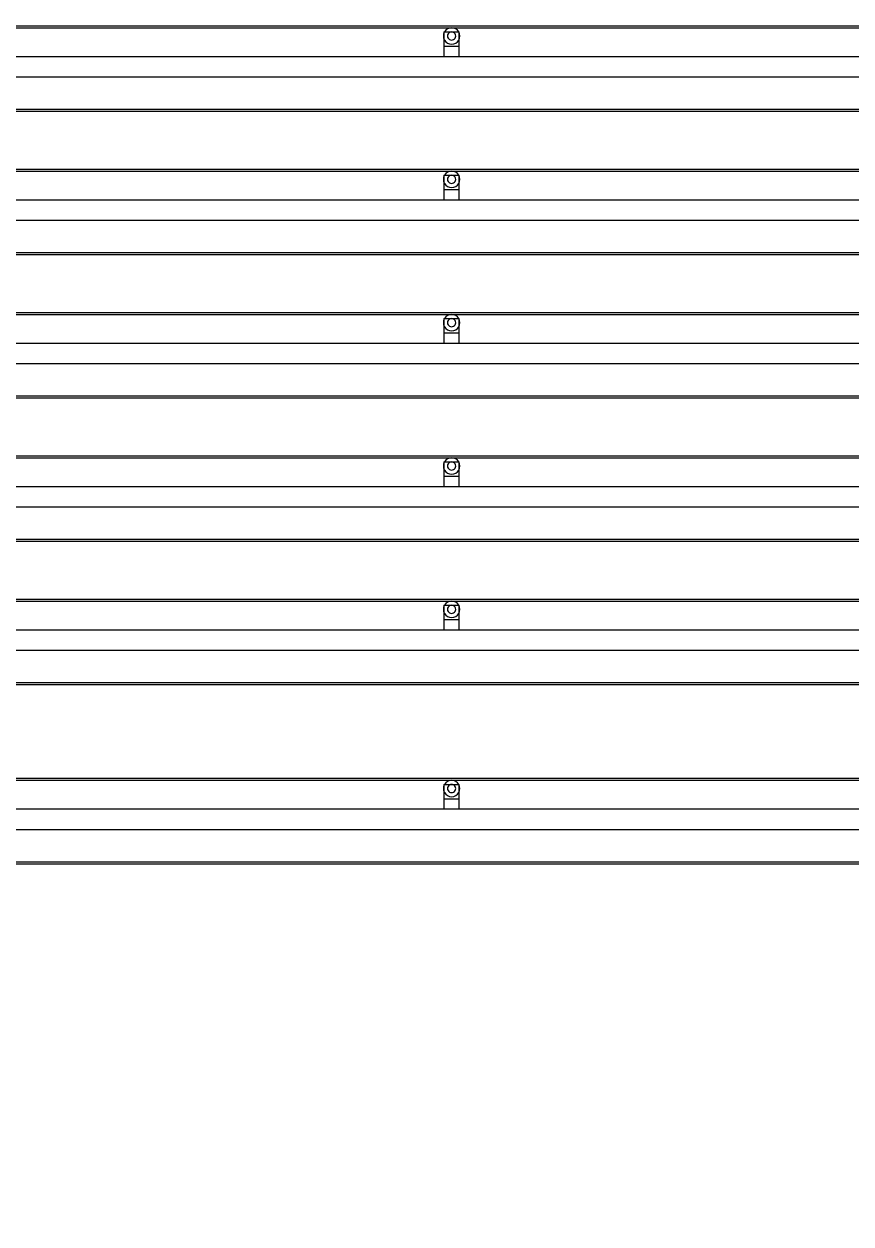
# Model space of a CAD drawing. Header units: millimetres. Extents: x -191664 to 191490, y -197311 to 10263.
# Drawn here: x 16725 to 18340, y -178761 to -176416 of the extents above; entities that cross this region are included whole.
import ezdxf

# ---------------------------------------------------------------- set-up
doc = ezdxf.new("R2010")
doc.units = ezdxf.units.MM
doc.layers.add('R15_COTAS_TRANSPORTE_P', color=1, linetype='Continuous', lineweight=0)
doc.layers.add('R15_SECADO_6_PISOS_P', color=3, linetype='Continuous', lineweight=0)
doc.dimstyles.new('PLANTA_20', dxfattribs={"dimtxt": 50, "dimasz": 30, "dimexe": 30, "dimexo": 16, "dimgap": 20, "dimtad": 1, "dimtih": 1, "dimtoh": 1, "dimdec": 1, "dimzin": 0, "dimdsep": 46, "dimcen": 0.09, "dimadec": 0, "dimazin": 0, "dimtfac": 1, "dimtdec": 4, "dimtofl": 0, "dimtmove": 0, "dimatfit": 3, "dimfxl": 1, "dimtolj": 1, "dimtzin": 0, "dimarcsym": 0})

# ---------------------------------------------------------------- blocks, each defined once
blk = doc.blocks.new('*D133')
at = {"layer": 'Defpoints', "color": 0, "transparency": 16777216}
for p in [(439.7, -194148), (217.9, -194406.1), (-500, -194490), (-500, -194490), (500, -194490)]:
    blk.add_point(p, dxfattribs=at)
at = {"layer": 'R15_COTAS_TRANSPORTE_P', "color": 0, "lineweight": -2, "transparency": 16777216}
blk.add_arc((-500, -194490), 722.8, 2.3783, 17.6217, dxfattribs=at)
at = {"layer": 'R15_COTAS_TRANSPORTE_P', "color": 0, "transparency": 16777216}
for points in [[(184.1, -194272.8), (193.6, -194269.6), (179.2, -194242.8)], [(227.1, -194459.9), (217.2, -194460.1), (222.8, -194490)]]:
    blk.add_solid(points, dxfattribs=at)

msp = doc.modelspace()

# ---------------------------------------------------------------- linework, layer by layer
at = {"layer": 'R15_SECADO_6_PISOS_P', "color": 8, "true_color": 0x727f77}
for p, q in [((450, -176420), (19550, -176420)), ((450, -176424), (19550, -176424)), ((450, -176700), (19550, -176700)), ((450, -176704), (19550, -176704)), ((450, -176980), (19550, -176980)), ((450, -176984), (19550, -176984)), ((450, -177260), (19550, -177260)), ((450, -177264), (19550, -177264)), ((450, -177540), (19550, -177540)), ((450, -177544), (19550, -177544)), ((450, -177890), (19550, -177890)), ((450, -177894), (19550, -177894))]:
    msp.add_line(p, q, dxfattribs=at)
at = {"layer": 'R15_SECADO_6_PISOS_P', "color": 253, "true_color": 0xa4b0b5}
for p, q in [((17552, -176426.14), (17548.69, -176428.69)), ((17555.86, -176424.55), (17552, -176426.14)), ((17560, -176424), (17555.86, -176424.55)), ((17564.14, -176424.55), (17560, -176424)), ((17568, -176426.14), (17564.14, -176424.55)), ((17571.31, -176428.69), (17568, -176426.14)), ((17544.55, -176435.86), (17544, -176440)), ((17544, -176440), (17544.55, -176444.14)), ((17546.14, -176432), (17544.55, -176435.86)), ((17544.55, -176444.14), (17546.14, -176448)), ((17548.69, -176428.69), (17546.14, -176432)), ((17546.14, -176448), (17548.69, -176451.31)), ((17552.27, -176437.93), (17552, -176440)), ((17552, -176440), (17552.27, -176442.07)), ((17553.07, -176436), (17552.27, -176437.93)), ((17552.27, -176442.07), (17553.07, -176444)), ((17554.34, -176434.34), (17553.07, -176436)), ((17553.07, -176444), (17554.34, -176445.66)), ((17556, -176433.07), (17554.34, -176434.34)), ((17554.34, -176445.66), (17556, -176446.93)), ((17557.93, -176432.27), (17556, -176433.07)), ((17556, -176446.93), (17557.93, -176447.73)), ((17560, -176432), (17557.93, -176432.27)), ((17557.93, -176447.73), (17560, -176448)), ((17562.07, -176432.27), (17560, -176432)), ((17560, -176448), (17562.07, -176447.73)), ((17564, -176433.07), (17562.07, -176432.27)), ((17562.07, -176447.73), (17564, -176446.93)), ((17565.66, -176434.34), (17564, -176433.07)), ((17564, -176446.93), (17565.66, -176445.66)), ((17566.93, -176436), (17565.66, -176434.34)), ((17565.66, -176445.66), (17566.93, -176444)), ((17567.73, -176437.93), (17566.93, -176436)), ((17566.93, -176444), (17567.73, -176442.07)), ((17568, -176440), (17567.73, -176437.93)), ((17567.73, -176442.07), (17568, -176440)), ((17573.86, -176432), (17571.31, -176428.69)), ((17571.31, -176451.31), (17573.86, -176448)), ((17575.45, -176435.86), (17573.86, -176432)), ((17573.86, -176448), (17575.45, -176444.14)), ((17576, -176440), (17575.45, -176435.86)), ((17575.45, -176444.14), (17576, -176440)), ((17548.69, -176451.31), (17552, -176453.86)), ((17552, -176453.86), (17555.86, -176455.45)), ((17555.86, -176455.45), (17560, -176456)), ((17560, -176456), (17564.14, -176455.45)), ((17564.14, -176455.45), (17568, -176453.86)), ((17568, -176453.86), (17571.31, -176451.31)), ((17552, -176706.14), (17548.69, -176708.69)), ((17555.86, -176704.55), (17552, -176706.14)), ((17560, -176704), (17555.86, -176704.55)), ((17564.14, -176704.55), (17560, -176704)), ((17568, -176706.14), (17564.14, -176704.55)), ((17571.31, -176708.69), (17568, -176706.14)), ((17544.55, -176715.86), (17544, -176720)), ((17544, -176720), (17544.55, -176724.14)), ((17546.14, -176712), (17544.55, -176715.86)), ((17544.55, -176724.14), (17546.14, -176728)), ((17548.69, -176708.69), (17546.14, -176712)), ((17546.14, -176728), (17548.69, -176731.31)), ((17552.27, -176717.93), (17552, -176720)), ((17552, -176720), (17552.27, -176722.07)), ((17553.07, -176716), (17552.27, -176717.93)), ((17552.27, -176722.07), (17553.07, -176724)), ((17554.34, -176714.34), (17553.07, -176716)), ((17553.07, -176724), (17554.34, -176725.66)), ((17556, -176713.07), (17554.34, -176714.34)), ((17554.34, -176725.66), (17556, -176726.93)), ((17557.93, -176712.27), (17556, -176713.07)), ((17556, -176726.93), (17557.93, -176727.73)), ((17560, -176712), (17557.93, -176712.27)), ((17557.93, -176727.73), (17560, -176728)), ((17562.07, -176712.27), (17560, -176712)), ((17560, -176728), (17562.07, -176727.73)), ((17564, -176713.07), (17562.07, -176712.27)), ((17562.07, -176727.73), (17564, -176726.93)), ((17565.66, -176714.34), (17564, -176713.07)), ((17564, -176726.93), (17565.66, -176725.66)), ((17566.93, -176716), (17565.66, -176714.34)), ((17565.66, -176725.66), (17566.93, -176724)), ((17567.73, -176717.93), (17566.93, -176716)), ((17566.93, -176724), (17567.73, -176722.07)), ((17568, -176720), (17567.73, -176717.93)), ((17567.73, -176722.07), (17568, -176720)), ((17573.86, -176712), (17571.31, -176708.69)), ((17571.31, -176731.31), (17573.86, -176728)), ((17575.45, -176715.86), (17573.86, -176712)), ((17573.86, -176728), (17575.45, -176724.14)), ((17576, -176720), (17575.45, -176715.86)), ((17575.45, -176724.14), (17576, -176720)), ((17548.69, -176731.31), (17552, -176733.86)), ((17552, -176733.86), (17555.86, -176735.45)), ((17555.86, -176735.45), (17560, -176736)), ((17560, -176736), (17564.14, -176735.45)), ((17564.14, -176735.45), (17568, -176733.86)), ((17568, -176733.86), (17571.31, -176731.31)), ((17548.69, -176988.69), (17546.14, -176992)), ((17552, -176986.14), (17548.69, -176988.69)), ((17555.86, -176984.55), (17552, -176986.14)), ((17560, -176984), (17555.86, -176984.55)), ((17564.14, -176984.55), (17560, -176984)), ((17568, -176986.14), (17564.14, -176984.55)), ((17571.31, -176988.69), (17568, -176986.14)), ((17573.86, -176992), (17571.31, -176988.69)), ((17544.55, -176995.86), (17544, -177000)), ((17544, -177000), (17544.55, -177004.14)), ((17546.14, -176992), (17544.55, -176995.86)), ((17544.55, -177004.14), (17546.14, -177008)), ((17546.14, -177008), (17548.69, -177011.31)), ((17548.69, -177011.31), (17552, -177013.86)), ((17552.27, -176997.93), (17552, -177000)), ((17552, -177000), (17552.27, -177002.07)), ((17553.07, -176996), (17552.27, -176997.93)), ((17552.27, -177002.07), (17553.07, -177004)), ((17554.34, -176994.34), (17553.07, -176996)), ((17553.07, -177004), (17554.34, -177005.66)), ((17556, -176993.07), (17554.34, -176994.34)), ((17554.34, -177005.66), (17556, -177006.93)), ((17557.93, -176992.27), (17556, -176993.07)), ((17556, -177006.93), (17557.93, -177007.73)), ((17560, -176992), (17557.93, -176992.27)), ((17557.93, -177007.73), (17560, -177008)), ((17562.07, -176992.27), (17560, -176992)), ((17560, -177008), (17562.07, -177007.73)), ((17564, -176993.07), (17562.07, -176992.27)), ((17562.07, -177007.73), (17564, -177006.93)), ((17565.66, -176994.34), (17564, -176993.07)), ((17564, -177006.93), (17565.66, -177005.66)), ((17566.93, -176996), (17565.66, -176994.34)), ((17565.66, -177005.66), (17566.93, -177004)), ((17567.73, -176997.93), (17566.93, -176996)), ((17566.93, -177004), (17567.73, -177002.07)), ((17568, -177000), (17567.73, -176997.93)), ((17567.73, -177002.07), (17568, -177000)), ((17568, -177013.86), (17571.31, -177011.31)), ((17571.31, -177011.31), (17573.86, -177008)), ((17575.45, -176995.86), (17573.86, -176992)), ((17573.86, -177008), (17575.45, -177004.14)), ((17576, -177000), (17575.45, -176995.86)), ((17575.45, -177004.14), (17576, -177000)), ((17552, -177013.86), (17555.86, -177015.45)), ((17555.86, -177015.45), (17560, -177016)), ((17560, -177016), (17564.14, -177015.45)), ((17564.14, -177015.45), (17568, -177013.86)), ((17548.69, -177268.69), (17546.14, -177272)), ((17552, -177266.14), (17548.69, -177268.69)), ((17555.86, -177264.55), (17552, -177266.14)), ((17560, -177264), (17555.86, -177264.55)), ((17564.14, -177264.55), (17560, -177264)), ((17568, -177266.14), (17564.14, -177264.55)), ((17571.31, -177268.69), (17568, -177266.14)), ((17573.86, -177272), (17571.31, -177268.69)), ((17544.55, -177275.86), (17544, -177280)), ((17544, -177280), (17544.55, -177284.14)), ((17546.14, -177272), (17544.55, -177275.86)), ((17544.55, -177284.14), (17546.14, -177288)), ((17546.14, -177288), (17548.69, -177291.31)), ((17548.69, -177291.31), (17552, -177293.86)), ((17552.27, -177277.93), (17552, -177280)), ((17552, -177280), (17552.27, -177282.07)), ((17553.07, -177276), (17552.27, -177277.93)), ((17552.27, -177282.07), (17553.07, -177284)), ((17554.34, -177274.34), (17553.07, -177276)), ((17553.07, -177284), (17554.34, -177285.66)), ((17556, -177273.07), (17554.34, -177274.34)), ((17554.34, -177285.66), (17556, -177286.93)), ((17557.93, -177272.27), (17556, -177273.07)), ((17556, -177286.93), (17557.93, -177287.73)), ((17560, -177272), (17557.93, -177272.27)), ((17557.93, -177287.73), (17560, -177288)), ((17562.07, -177272.27), (17560, -177272)), ((17560, -177288), (17562.07, -177287.73)), ((17564, -177273.07), (17562.07, -177272.27)), ((17562.07, -177287.73), (17564, -177286.93)), ((17565.66, -177274.34), (17564, -177273.07)), ((17564, -177286.93), (17565.66, -177285.66)), ((17566.93, -177276), (17565.66, -177274.34)), ((17565.66, -177285.66), (17566.93, -177284)), ((17567.73, -177277.93), (17566.93, -177276)), ((17566.93, -177284), (17567.73, -177282.07)), ((17568, -177280), (17567.73, -177277.93)), ((17567.73, -177282.07), (17568, -177280)), ((17568, -177293.86), (17571.31, -177291.31)), ((17571.31, -177291.31), (17573.86, -177288)), ((17575.45, -177275.86), (17573.86, -177272)), ((17573.86, -177288), (17575.45, -177284.14)), ((17576, -177280), (17575.45, -177275.86)), ((17575.45, -177284.14), (17576, -177280)), ((17552, -177293.86), (17555.86, -177295.45)), ((17555.86, -177295.45), (17560, -177296)), ((17560, -177296), (17564.14, -177295.45)), ((17564.14, -177295.45), (17568, -177293.86)), ((17548.69, -177548.69), (17546.14, -177552)), ((17552, -177546.14), (17548.69, -177548.69)), ((17555.86, -177544.55), (17552, -177546.14)), ((17560, -177544), (17555.86, -177544.55)), ((17564.14, -177544.55), (17560, -177544)), ((17568, -177546.14), (17564.14, -177544.55)), ((17571.31, -177548.69), (17568, -177546.14)), ((17573.86, -177552), (17571.31, -177548.69)), ((17544.55, -177555.86), (17544, -177560)), ((17544, -177560), (17544.55, -177564.14)), ((17546.14, -177552), (17544.55, -177555.86)), ((17544.55, -177564.14), (17546.14, -177568)), ((17546.14, -177568), (17548.69, -177571.31)), ((17548.69, -177571.31), (17552, -177573.86)), ((17552.27, -177557.93), (17552, -177560)), ((17552, -177560), (17552.27, -177562.07)), ((17552, -177573.86), (17555.86, -177575.45)), ((17553.07, -177556), (17552.27, -177557.93)), ((17552.27, -177562.07), (17553.07, -177564)), ((17554.34, -177554.34), (17553.07, -177556)), ((17553.07, -177564), (17554.34, -177565.66)), ((17556, -177553.07), (17554.34, -177554.34)), ((17554.34, -177565.66), (17556, -177566.93)), ((17557.93, -177552.27), (17556, -177553.07)), ((17556, -177566.93), (17557.93, -177567.73)), ((17560, -177552), (17557.93, -177552.27)), ((17557.93, -177567.73), (17560, -177568)), ((17562.07, -177552.27), (17560, -177552)), ((17560, -177568), (17562.07, -177567.73)), ((17564, -177553.07), (17562.07, -177552.27)), ((17562.07, -177567.73), (17564, -177566.93)), ((17565.66, -177554.34), (17564, -177553.07)), ((17564, -177566.93), (17565.66, -177565.66)), ((17564.14, -177575.45), (17568, -177573.86)), ((17566.93, -177556), (17565.66, -177554.34)), ((17565.66, -177565.66), (17566.93, -177564)), ((17567.73, -177557.93), (17566.93, -177556)), ((17566.93, -177564), (17567.73, -177562.07)), ((17568, -177560), (17567.73, -177557.93)), ((17567.73, -177562.07), (17568, -177560)), ((17568, -177573.86), (17571.31, -177571.31)), ((17571.31, -177571.31), (17573.86, -177568)), ((17575.45, -177555.86), (17573.86, -177552)), ((17573.86, -177568), (17575.45, -177564.14)), ((17576, -177560), (17575.45, -177555.86)), ((17575.45, -177564.14), (17576, -177560)), ((17555.86, -177575.45), (17560, -177576)), ((17560, -177576), (17564.14, -177575.45)), ((17546.14, -177902), (17544.55, -177905.86)), ((17548.69, -177898.69), (17546.14, -177902)), ((17552, -177896.14), (17548.69, -177898.69)), ((17555.86, -177894.55), (17552, -177896.14)), ((17556, -177903.07), (17554.34, -177904.34)), ((17560, -177894), (17555.86, -177894.55)), ((17557.93, -177902.27), (17556, -177903.07)), ((17560, -177902), (17557.93, -177902.27)), ((17564.14, -177894.55), (17560, -177894)), ((17562.07, -177902.27), (17560, -177902)), ((17564, -177903.07), (17562.07, -177902.27)), ((17565.66, -177904.34), (17564, -177903.07)), ((17568, -177896.14), (17564.14, -177894.55)), ((17571.31, -177898.69), (17568, -177896.14)), ((17573.86, -177902), (17571.31, -177898.69)), ((17575.45, -177905.86), (17573.86, -177902)), ((17544.55, -177905.86), (17544, -177910)), ((17544, -177910), (17544.55, -177914.14)), ((17544.55, -177914.14), (17546.14, -177918)), ((17546.14, -177918), (17548.69, -177921.31)), ((17548.69, -177921.31), (17552, -177923.86)), ((17552.27, -177907.93), (17552, -177910)), ((17552, -177910), (17552.27, -177912.07)), ((17552, -177923.86), (17555.86, -177925.45)), ((17553.07, -177906), (17552.27, -177907.93)), ((17552.27, -177912.07), (17553.07, -177914)), ((17554.34, -177904.34), (17553.07, -177906)), ((17553.07, -177914), (17554.34, -177915.66)), ((17554.34, -177915.66), (17556, -177916.93)), ((17555.86, -177925.45), (17560, -177926)), ((17556, -177916.93), (17557.93, -177917.73)), ((17557.93, -177917.73), (17560, -177918)), ((17560, -177918), (17562.07, -177917.73)), ((17560, -177926), (17564.14, -177925.45)), ((17562.07, -177917.73), (17564, -177916.93)), ((17564, -177916.93), (17565.66, -177915.66)), ((17564.14, -177925.45), (17568, -177923.86)), ((17566.93, -177906), (17565.66, -177904.34)), ((17565.66, -177915.66), (17566.93, -177914)), ((17567.73, -177907.93), (17566.93, -177906)), ((17566.93, -177914), (17567.73, -177912.07)), ((17568, -177910), (17567.73, -177907.93)), ((17567.73, -177912.07), (17568, -177910)), ((17568, -177923.86), (17571.31, -177921.31)), ((17571.31, -177921.31), (17573.86, -177918)), ((17573.86, -177918), (17575.45, -177914.14)), ((17576, -177910), (17575.45, -177905.86)), ((17575.45, -177914.14), (17576, -177910))]:
    msp.add_line(p, q, dxfattribs=at)
at = {"layer": 'R15_SECADO_6_PISOS_P', "color": 8, "true_color": 0x617680}
for p, q in [((17545, -176432), (17575, -176432)), ((17545, -176432), (17545, -176460)), ((17575, -176460), (17575, -176432)), ((17545, -176460), (17575, -176460)), ((17545, -176460), (17545, -176480)), ((17575, -176480), (17575, -176460)), ((350, -176480), (19650, -176480)), ((17545, -176480), (17575, -176480)), ((350, -176520), (19650, -176520)), ((17545, -176712), (17575, -176712)), ((17545, -176712), (17545, -176740)), ((17575, -176740), (17575, -176712)), ((17545, -176740), (17575, -176740)), ((17545, -176740), (17545, -176760)), ((17575, -176760), (17575, -176740)), ((350, -176760), (19650, -176760)), ((17545, -176760), (17575, -176760)), ((350, -176800), (19650, -176800)), ((17545, -176992), (17575, -176992)), ((17545, -176992), (17545, -177020)), ((17575, -177020), (17575, -176992)), ((17545, -177020), (17575, -177020)), ((17545, -177020), (17545, -177040)), ((17575, -177040), (17575, -177020)), ((350, -177040), (19650, -177040)), ((17545, -177040), (17575, -177040)), ((350, -177080), (19650, -177080)), ((17545, -177272), (17575, -177272)), ((17545, -177272), (17545, -177300)), ((17575, -177300), (17575, -177272)), ((17545, -177300), (17575, -177300)), ((17545, -177300), (17545, -177320)), ((17575, -177320), (17575, -177300)), ((350, -177320), (19650, -177320)), ((17545, -177320), (17575, -177320)), ((350, -177360), (19650, -177360)), ((17545, -177552), (17575, -177552)), ((17545, -177552), (17545, -177580)), ((17575, -177580), (17575, -177552)), ((17545, -177580), (17575, -177580)), ((17545, -177580), (17545, -177600)), ((17575, -177600), (17575, -177580)), ((350, -177600), (19650, -177600)), ((17545, -177600), (17575, -177600)), ((350, -177640), (19650, -177640)), ((17545, -177902), (17575, -177902)), ((17545, -177902), (17545, -177930)), ((17575, -177930), (17575, -177902)), ((350, -177950), (19650, -177950)), ((17545, -177930), (17575, -177930)), ((17545, -177930), (17545, -177950)), ((17545, -177950), (17575, -177950)), ((17575, -177950), (17575, -177930)), ((350, -177990), (19650, -177990))]:
    msp.add_line(p, q, dxfattribs=at)
at = {"layer": 'R15_SECADO_6_PISOS_P', "color": 251, "true_color": 0x66766c}
for p, q in [((450, -176583), (19550, -176583)), ((450, -176587), (19550, -176587)), ((450, -176863), (19550, -176863)), ((450, -176867), (19550, -176867)), ((450, -177143), (19550, -177143)), ((450, -177147), (19550, -177147)), ((450, -177423), (19550, -177423)), ((450, -177427), (19550, -177427)), ((450, -177703), (19550, -177703)), ((450, -177707), (19550, -177707)), ((450, -178053), (19550, -178053)), ((450, -178057), (19550, -178057))]:
    msp.add_line(p, q, dxfattribs=at)

# ---------------------------------------------------------------- dimensions: what is measured, and where the dimension line sits
at = {"layer": 'R15_COTAS_TRANSPORTE_P'}
dim = msp.add_angular_dim_2l(base=(217.89, -194406.09), line1=((-500, -194490), (500, -194490)), line2=((-500, -194490), (439.69, -194147.98)), dimstyle='PLANTA_20', dxfattribs=at)
dim.commit()
dim.dimension.update_dxf_attribs({"geometry": '*D133', "text_midpoint": (191490.46, -33543.69)})

doc.saveas('drawing.dxf')
